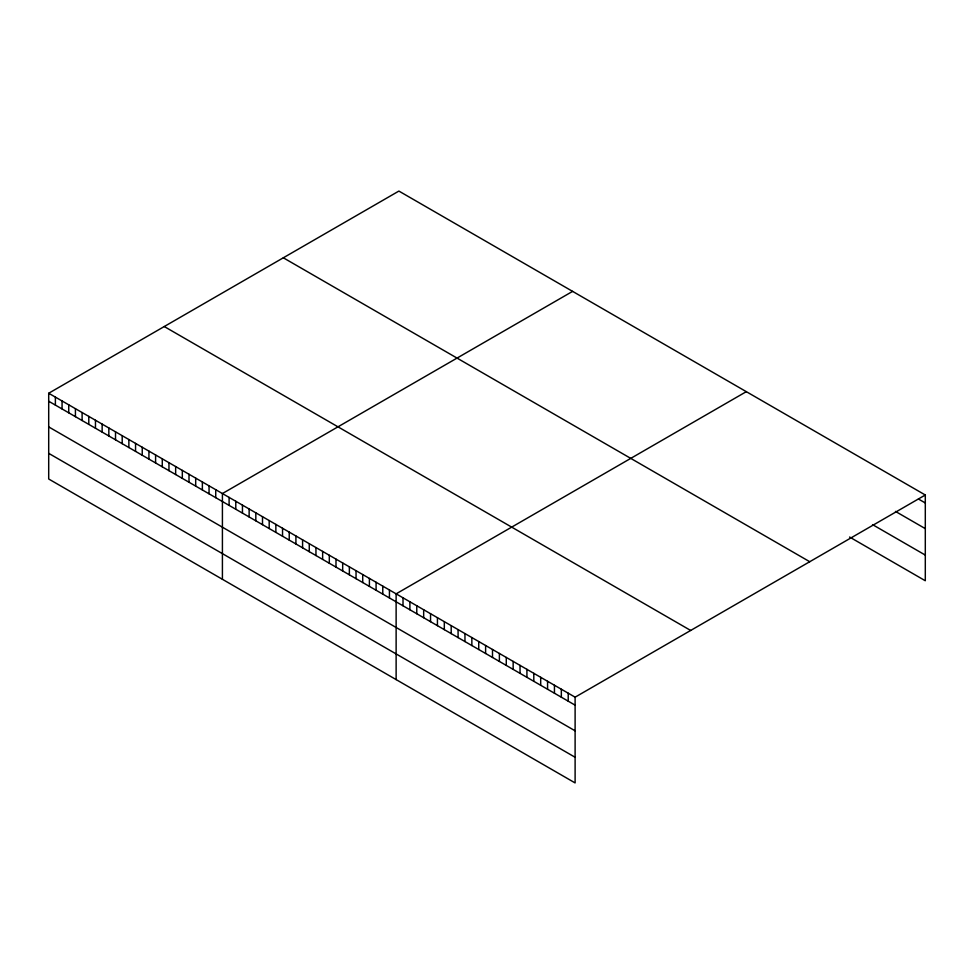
<?xml version="1.0" encoding="UTF-8"?>
<svg xmlns="http://www.w3.org/2000/svg" width="974" height="974" viewBox="0 0 974 974"><rect width="100%" height="100%" fill="white"/><g stroke="black" fill="none" stroke-linecap="round" stroke-linejoin="round"><path stroke-width="1.46" d="M48.7 393.252L575.11 697.177L575.11 782.926L48.7 479.001L48.7 393.252L398.89 191.074L925.3 494.999L925.3 580.748L849.584 537.027M572.602 291.372L222.413 493.55L222.413 579.299M746.327 391.658L396.126 593.848L396.126 679.596M575.11 697.177L925.3 494.999M918.421 499.005L925.3 502.974M895.471 511.411L925.3 528.639M872.521 524.609L925.3 555.083M283.324 257.793L809.735 561.718M164.265 326.534L690.676 630.458M48.7 401.239L575.11 705.152M48.7 426.904L575.11 730.817M48.7 453.348L575.11 757.261M568.219 693.196L568.219 701.183M561.341 689.227L561.341 697.201M554.449 685.258L554.449 693.232M547.571 681.276L547.571 689.263M540.692 677.307L540.692 685.282M533.801 673.326L533.801 681.313M526.922 669.357L526.922 677.332M520.031 665.376L520.031 673.363M513.152 661.407L513.152 669.381M506.273 657.438L506.273 665.412M499.382 653.457L499.382 661.443M492.503 649.488L492.503 657.462M485.612 645.506L485.612 653.493M478.733 641.537L478.733 649.512M471.854 637.556L471.854 645.543M464.963 633.587L464.963 641.562M458.084 629.618L458.084 637.593M451.193 625.637L451.193 633.624M444.314 621.668L444.314 629.642M437.436 617.686L437.436 625.673M430.545 613.717L430.545 621.692M423.666 609.736L423.666 617.723M416.775 605.767L416.775 613.742M409.896 601.798L409.896 609.773M403.017 597.817L403.017 605.791M389.442 589.988L389.442 597.963M382.77 586.129L382.77 594.103M376.086 582.269L376.086 590.256M369.402 578.41L369.402 586.397M362.718 574.563L362.718 582.537M356.046 570.703L356.046 578.678M349.362 566.844L349.362 574.818M342.678 562.984L342.678 570.959M335.993 559.125L335.993 567.111M329.309 555.265L329.309 563.252M322.637 551.418L322.637 559.393M315.953 547.558L315.953 555.533M309.269 543.699L309.269 551.674M302.585 539.839L302.585 547.814M295.913 535.98L295.913 543.967M289.229 532.121L289.229 540.107M282.545 528.273L282.545 536.248M275.861 524.414L275.861 532.388M269.189 520.554L269.189 528.529M262.505 516.695L262.505 524.669M255.821 512.835L255.821 520.822M249.137 508.976L249.137 516.963M242.453 505.129L242.453 513.103M235.781 501.269L235.781 509.244M229.097 497.41L229.097 505.384M215.729 489.691L215.729 497.677M209.057 485.831L209.057 493.818M202.373 481.984L202.373 489.959M195.689 478.124L195.689 486.099M189.005 474.265L189.005 482.24M182.321 470.405L182.321 478.38M175.649 466.546L175.649 474.533M168.965 462.687L168.965 470.673M162.281 458.839L162.281 466.814M155.596 454.98L155.596 462.954M148.925 451.12L148.925 459.095M142.241 447.261L142.241 455.235M135.556 443.401L135.556 451.388M128.872 439.542L128.872 447.529M122.2 435.695L122.2 443.669M115.516 431.835L115.516 439.81M108.832 427.976L108.832 435.95M102.148 424.116L102.148 432.091M95.464 420.257L95.464 428.243M88.792 416.397L88.792 424.384M82.108 412.55L82.108 420.524M75.424 408.69L75.424 416.665M68.74 404.831L68.74 412.806M62.068 400.971L62.068 408.946M55.384 397.112L55.384 405.099"/></g></svg>
